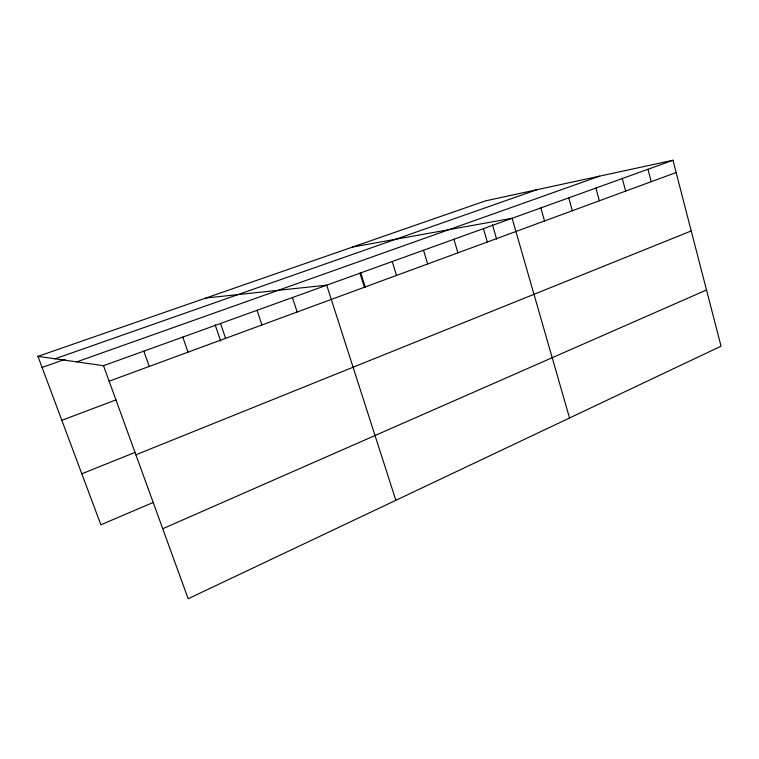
<?xml version="1.0" encoding="UTF-8"?>
<svg xmlns="http://www.w3.org/2000/svg" width="759" height="759" viewBox="0 0 759 759"><rect width="100%" height="100%" fill="white"/><g stroke="black" fill="none" stroke-linecap="round" stroke-linejoin="round"><path stroke-width="1.14" d="M162.739 528.738L706.506 289.966M153.29 502.439L100.871 524.782L37.95 356.369L485.485 200.869L672.948 160.263L721.05 346.18L188.166 598.737L103.518 365.696L37.95 356.369M135.88 454.793L691.231 230.935M81.82 473.787L135.111 452.373M61.84 420.306L116.042 399.879M109.144 381.198L676.117 172.53M103.518 365.696L672.948 160.263M76.735 361.882L599.534 176.164M42.096 367.46L65.094 359.349M54.999 358.798L536.793 189.75M352.641 247.026L512.116 218.279L569.535 417.991M205.955 297.993L326.712 285.175L395.856 500.304M143.821 351.151L149.257 366.436M182.805 337.091L188.052 352.157M220.518 323.476L225.594 338.343M215.11 324.738L220.66 340.981M257.045 310.308L261.94 324.966M292.424 297.537L297.158 312.006M360.705 272.642L365.297 287.206M359.956 273.174L364.396 287.263M392.204 261.542L396.502 275.441M423.513 250.252L427.678 263.971M453.901 239.284L457.943 252.832M483.426 228.63L487.344 242.007M492.43 224.721L496.642 239.199M540.844 207.919L544.526 220.964M568.757 197.852L572.324 210.727M595.891 188.061L599.354 200.784M622.285 178.536L625.644 191.107M647.958 169.276L651.222 181.686"/></g></svg>
